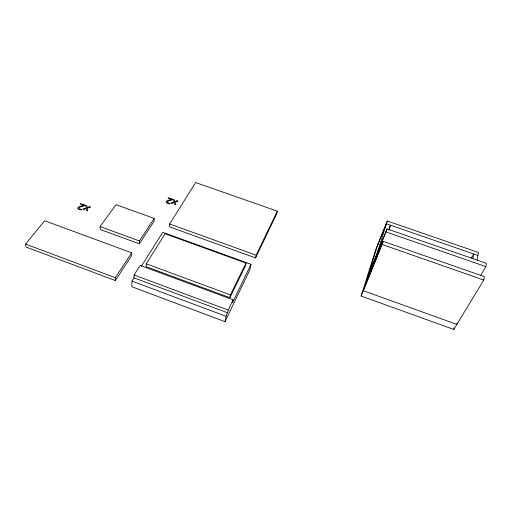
<?xml version="1.0" encoding="UTF-8"?>
<svg xmlns="http://www.w3.org/2000/svg" width="512" height="512" viewBox="0 0 512 512"><rect width="100%" height="100%" fill="white"/><g stroke="black" fill="none" stroke-linecap="round" stroke-linejoin="round"><path stroke-width="0.77" d="M131.642 252.8L131.61 255.648L115.328 280.544L26.061 247.053L25.6 244.115L44.646 220.736L131.642 252.8L115.283 277.709L115.328 280.544M251.002 264.307L232.563 302.592L233.088 299.834L140.141 265.408L134.067 274.995L134.022 277.862L131.974 281.114L131.904 286.758L224.986 321.677L249.85 269.824L251.002 264.307L162.752 232.326L141.325 266.285M139.341 243.821L139.411 240.96L154.202 218.432L116.032 204.678L100.096 226.586L100.211 229.485L139.341 243.821L154.074 221.293L154.202 218.432M146.266 263.795L146.163 266.669L229.914 297.67L245.44 265.862L246.003 263.059L165.094 233.734L146.266 263.795L230.419 294.906L229.914 297.67M169.632 223.987L169.434 226.835L255.558 257.92L276.653 213.933L277.293 211.162L195.68 182.547L169.632 223.987L256.147 255.162L255.558 257.92M477.139 260.102L478.438 252.48L387.258 220.998L376.026 248.826L361.114 296.013L453.779 329.453L483.77 280.051L484.307 276.646L383.245 241.35L363.29 290.714L456.864 324.378L457.107 323.04M480.563 275.539L485.882 266.624L486.4 263.347L387.085 228.915L368.154 275.277M472.883 258.63L473.702 253.984L471.405 258.054M224.986 321.677C226.227 313.92 229.645 306.874 233.088 299.834M453.779 329.453L454.067 327.891M388.87 230.451L390.477 225.203L389.293 228.09M361.114 296.013L383.245 241.35M378.189 243.45L367.2 278.31L387.085 228.915M377.267 252.96L387.258 220.998M365.382 284.883L368.301 275.616M377.318 246.227L386.381 223.782L477.933 255.443M256.147 255.162L277.293 211.162M230.419 294.906L246.003 263.059M386.138 231.981L485.882 266.624M382.259 244.525L483.77 280.051M100.096 226.586L139.411 240.96M134.067 274.995L228.147 310.061M134.022 277.862L227.642 312.806M131.974 281.114L225.978 316.269M25.6 244.115L115.283 277.709M77.811 208.032L78.72 209.395L81.267 209.952C82.899 208.442 79.373 209.837 78.989 208.493L79.136 207.725L80.058 207.04L84.646 205.83L85.197 205.12L80.774 203.52L80.32 204.096L83.846 205.376L79.29 206.522L77.811 208.032M166.195 201.722L166.765 203.11L169.606 203.872L170.054 203.174L167.584 202.752L167.347 201.728L168.838 200.794L172.346 199.917L172.787 199.238L168.435 197.69L168.07 198.246L171.539 199.475L167.36 200.57L166.195 201.722M177.056 200.755L174.848 201.664L174.445 199.827L173.35 199.437L173.99 201.946L170.989 203.098L172.006 203.456L174.208 202.554L174.611 204.384L175.712 204.781L175.066 202.272L178.074 201.114L177.056 200.755M89.53 206.694L87.085 207.648L86.88 205.734L85.766 205.331L86.144 207.936L82.822 209.139L83.859 209.517L86.298 208.57L86.502 210.477L87.622 210.886L87.238 208.275L90.56 207.066L89.53 206.694"/></g></svg>
